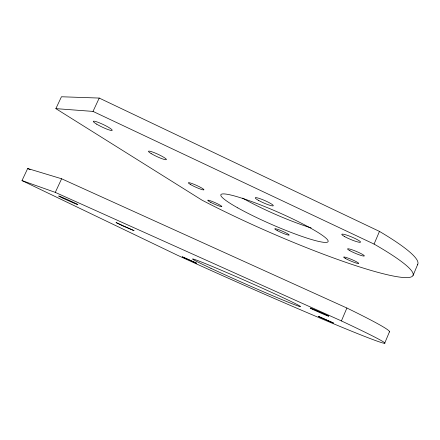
<?xml version="1.0" encoding="UTF-8"?>
<svg xmlns="http://www.w3.org/2000/svg" width="440" height="440" viewBox="0 0 440 440"><rect width="100%" height="100%" fill="white"/><g stroke="black" fill="none" stroke-linecap="round" stroke-linejoin="round"><path stroke-width="0.66" d="M384.709 343.145L389.472 331.782M413.077 275.423L417.764 264.242M341.413 320.93L346.896 308.022L61.622 178.778L27.687 168.509L22 180.587L177.342 255.184A149.847 3.828 23.8 0 0 357.11 333.432A149.847 3.828 23.8 0 0 341.413 320.93L55.281 192.379L22 180.587M374.077 244.085L379.467 231.413L99.226 98.065L61.452 96.762L55.864 108.636L201.993 200.151A148.66 17.798 23.6 0 0 382.327 273.515A148.66 17.798 23.6 0 0 374.077 244.085L93.011 111.408L55.864 108.636M55.281 192.379L61.622 178.778M93.011 111.408L99.226 98.065M27.687 168.509L30.135 169.741M346.896 308.022A149.644 6.188 23.8 0 1 389.301 331.936M379.467 231.413A148.467 20.086 23.5 0 1 417.417 264.825M311.146 227.931A58.449 7.783 23.5 0 1 242.622 198.121M116.116 222.585L123.261 226.127L134.079 230.654L116.116 222.585M318.456 316.415L333.355 322.982L318.456 316.415M182.649 256.96L182.369 256.883L196.614 263.214L182.649 256.96M151.156 153.566A9.845 1.276 24.9 0 0 166.122 159.715A9.845 1.276 24.9 0 0 155.122 153.01A9.845 1.276 24.9 0 0 151.156 153.566M96.624 124.13A10.472 1.386 25.5 0 0 112.074 130.454A10.472 1.386 25.5 0 0 99.572 122.898A10.472 1.386 25.5 0 0 96.624 124.13M258.621 200.448A9.862 1.309 23.7 0 0 273.218 205.821A9.862 1.309 23.7 0 0 260.986 199.023A9.862 1.309 23.7 0 0 258.621 200.448M190.361 184.431A8.553 0.979 24.3 0 0 203.583 189.921A8.553 0.979 24.3 0 0 194.519 184.514A8.553 0.979 24.3 0 0 190.361 184.431M277.349 230.637A7.871 0.831 23.5 0 0 289.108 235.147A7.871 0.831 23.5 0 0 279.521 230.027A7.871 0.831 23.5 0 0 277.349 230.637M349.927 250.729A9.081 1.067 22.8 0 0 364.018 256.064A9.081 1.067 22.8 0 0 353.942 250.465A9.081 1.067 22.8 0 0 349.927 250.729M345.812 258.665A8.173 0.864 22.9 0 0 358.457 263.533A8.173 0.864 22.9 0 0 349.322 258.566A8.173 0.864 22.9 0 0 345.812 258.665M210.766 202.367A7.744 0.808 24.1 0 0 221.826 206.586A7.744 0.808 24.1 0 0 211.717 201.262A7.744 0.808 24.1 0 0 210.766 202.367M344.427 236.473A10.159 1.342 22.7 0 0 360.179 242.314A10.159 1.342 22.7 0 0 348.832 235.857A10.159 1.342 22.7 0 0 344.427 236.473M237.793 207.884A58.52 6.897 23.6 0 0 326.843 242.319A58.52 6.897 23.6 0 0 258.995 204.309A58.52 6.897 23.6 0 0 237.793 207.884M62.332 197.906A10.566 0.297 24.2 0 0 77.759 204.628A10.566 0.297 24.2 0 0 64.532 198.336A10.566 0.297 24.2 0 0 62.332 197.906M313.066 309.562A10.247 0.292 23.7 0 0 328.631 316.217A10.247 0.292 23.7 0 0 316.784 310.657A10.247 0.292 23.7 0 0 313.066 309.562M210.953 268.329A58.971 1.485 23.8 0 0 299.244 306.372A58.971 1.485 23.8 0 0 228.602 273.356A58.971 1.485 23.8 0 0 210.953 268.329"/></g></svg>
